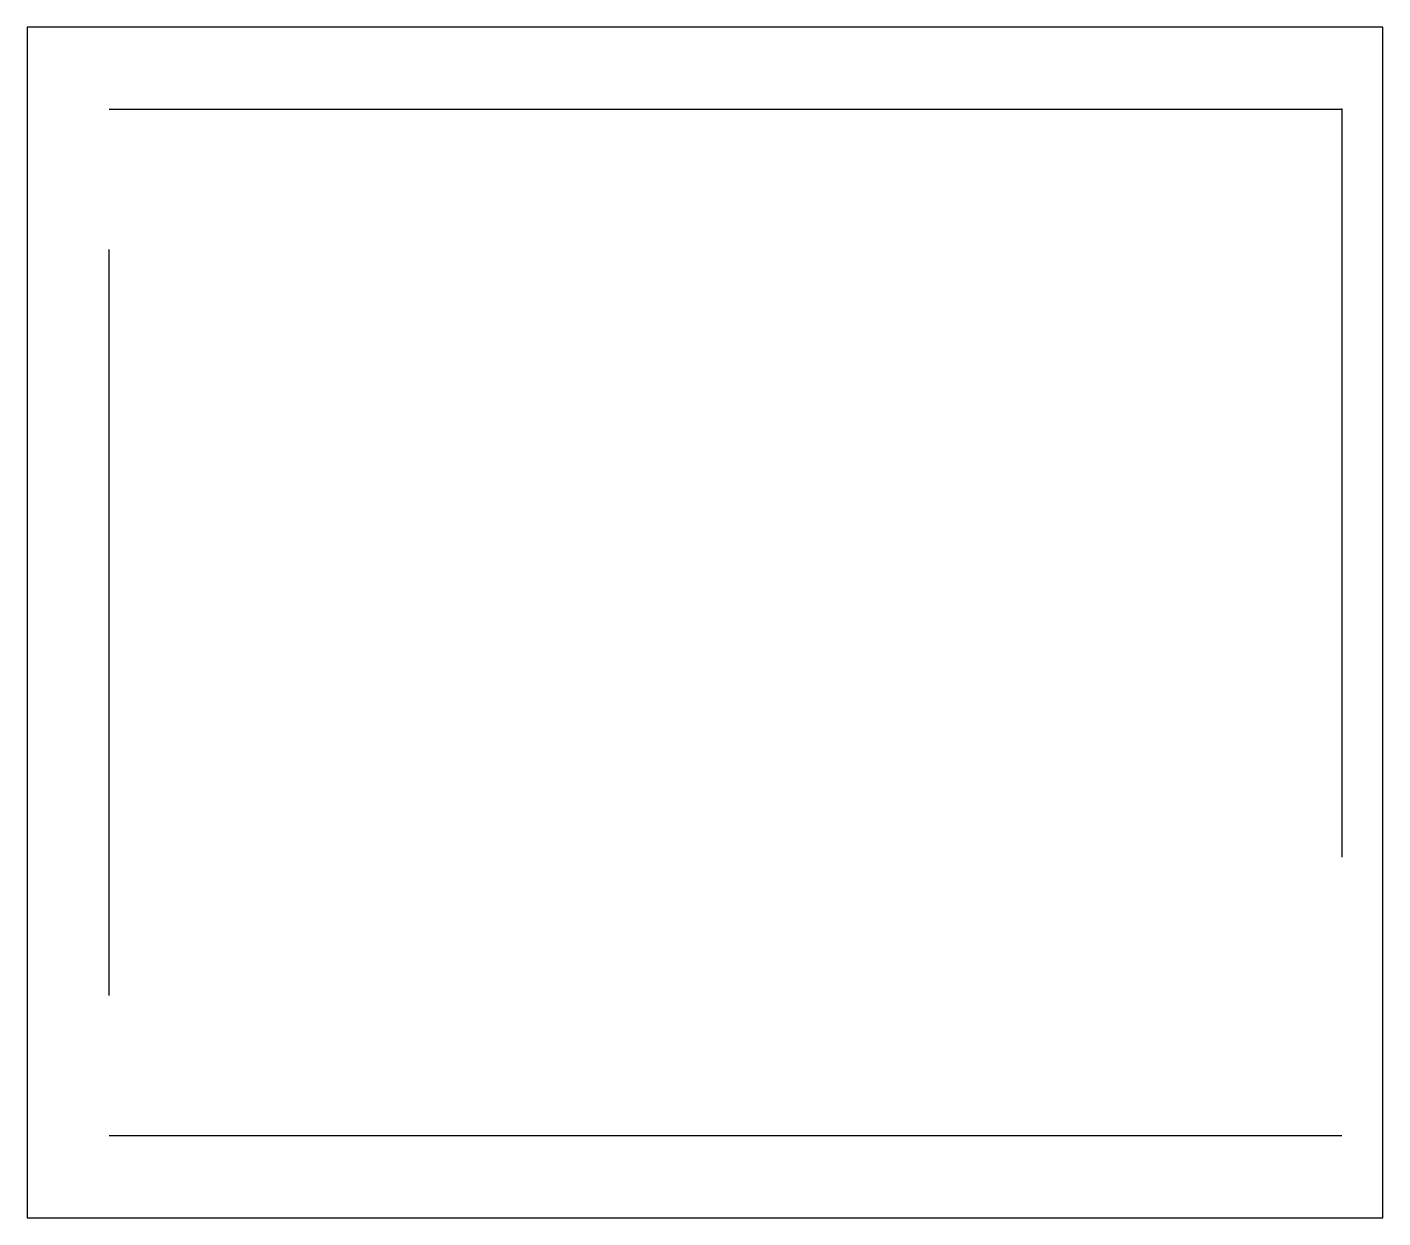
# Model space of a CAD drawing. Header units: millimetres. Extents: x -6.8 to 6.4, y -5.8 to 5.8.
import ezdxf

# ---------------------------------------------------------------- set-up
doc = ezdxf.new("R2010")
doc.units = ezdxf.units.MM
doc.layers.get('0').update_dxf_attribs({"linetype": 'CONTINUOUS'})

msp = doc.modelspace()

# ---------------------------------------------------------------- linework, layer by layer
for p, q in [((-6, 5), (6, 5)), ((6, 5), (6, -2.286)), ((-6, -3.635), (-6, 3.635)), ((6, -5), (-6, -5))]:
    msp.add_line(p, q)
msp.add_lwpolyline([(6.4, 5.8), (-6.8, 5.8), (-6.8, -5.8), (6.4, -5.8)], close=True)
msp.add_point((6, 5))

doc.saveas('drawing.dxf')
